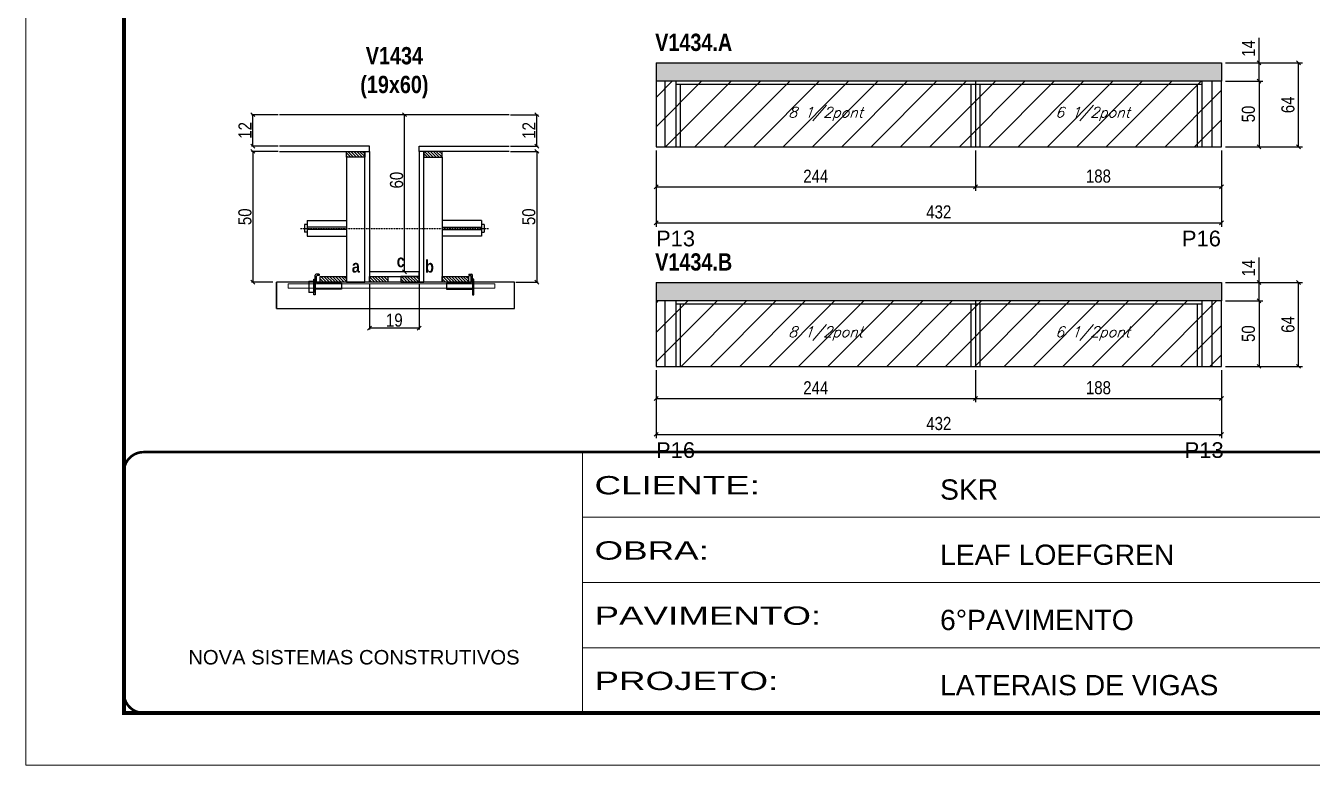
# Model space of a CAD drawing. Extents: x 3309 to 9563, y -2522 to 14608.
# Drawn here: x 6493 to 7476, y 6666 to 7231 of the extents above; entities that cross this region are included whole.
import ezdxf

# ---------------------------------------------------------------- set-up
doc = ezdxf.new("R2010")
doc.units = 0
for name, pattern in [('CONTINUO', [0]), ('DASHED', [0.75, 0.5, -0.25]), ('HIDDEN', [0.375, 0.25, -0.125])]:
    doc.linetypes.add(name, pattern=pattern)
for name, color, linetype in [('5', 5, 'Continuous'), ('barrote', 251, 'Continuous'), ('COTA', 241, 'Continuous'), ('detalhes', 4, 'Continuous'), ('NOMENCLATURA', 7, 'Continuous'), ('Painéis', 200, 'Continuous'), ('presilha', 1, 'Continuous'), ('SARR_2.2x10', 60, 'Continuous'), ('SARR_2.2x7', 40, 'Continuous'), ('SARR_3.5x7', 81, 'Continuous'), ('TENSOR', 3, 'Continuous'), ('texto', 7, 'Continuous')]:
    doc.layers.add(name, color=color, linetype=linetype)
for name, color, linetype, lineweight in [('CONCRETO', 251, 'Continuous', 25), ('Folhas', 255, 'Continuous', 9), ('Hachura', 251, 'Continuous', 9), ('SARRAFO DE PRESSAO', 251, 'DASHED', 9), ('SCO-___-LAJ', 2, 'Continuous', 0)]:
    doc.layers.add(name, color=color, linetype=linetype, lineweight=lineweight)
doc.styles.add('ARIAL', font='arial.ttf')
doc.styles.add('COTA TECNICA', font='techl___.ttf', dxfattribs={"height": 10})
doc.styles.add('COTA TECNICA 2X', font='techl___.ttf', dxfattribs={"height": 10})
doc.styles.add('Romans', font='romans.shx')
doc.styles.get("Standard").update_dxf_attribs({"font": 'arial.ttf'})
doc.styles.add('TECNICA', font='techb___.ttf', dxfattribs={"height": 10})
doc.styles.add('Tecnologia', font='')
doc.styles.get('Tecnologia').set_extended_font_data('Forgotten Futurist')
doc.dimstyles.new('PAINEL', dxfattribs={"dimtxt": 10, "dimasz": 3, "dimexe": 3, "dimexo": 3, "dimgap": 3, "dimtad": 1, "dimdec": 1, "dimzin": 12, "dimdsep": 46, "dimtxsty": 'COTA TECNICA', "dimblk1": 'OBLIQUE', "dimblk2": 'OBLIQUE', "dimsah": 1, "dimcen": 0.9, "dimclrd": 4, "dimclre": 4, "dimclrt": 240, "dimadec": 1, "dimazin": 3, "dimtfac": 1, "dimtdec": 1, "dimtmove": 0, "dimatfit": 3, "dimfxl": 1, "dimtolj": 1, "dimtzin": 12, "dimarcsym": 0})
doc.dimstyles.new('SECAO', dxfattribs={"dimscale": 0.333333, "dimtxt": 5, "dimasz": 9, "dimexe": 3, "dimexo": 3, "dimgap": 3, "dimtad": 1, "dimdec": 1, "dimlfac": 0.5, "dimzin": 12, "dimdsep": 46, "dimtxsty": 'COTA TECNICA 2X', "dimblk1": 'OBLIQUE', "dimblk2": 'OBLIQUE', "dimsah": 1, "dimcen": 0.9, "dimclrd": 4, "dimclre": 4, "dimclrt": 240, "dimadec": 1, "dimazin": 3, "dimtfac": 1, "dimtdec": 1, "dimtmove": 0, "dimatfit": 3, "dimfxl": 1, "dimtolj": 1, "dimtzin": 12, "dimarcsym": 0})
pattern_1 = [(135, (39991.0923, -116476.7142), (-1.122532015, -1.122532015), [])]

# ---------------------------------------------------------------- blocks, each defined once
blk = doc.blocks.new('9999999999')
at = {"color": 30, "linetype": 'CONTINUO'}
for p, q in [((98564.56, 34230.21), (98564.56, 34429.45)), ((98564.56, 34379.64), (99583.98, 34379.64)), ((98564.56, 34329.83), (99487.98, 34329.83)), ((98564.56, 34280.02), (99487.98, 34280.02))]:
    blk.add_line(p, q, dxfattribs=at)
at = {"color": 30, "linetype": 'CONTINUO', "const_width": 2}
blk.add_lwpolyline([(99583.98, 34230.21), (99583.98, 34414.45, 0.414214), (99568.98, 34429.45), (98228.98, 34429.45, 0.414214), (98213.98, 34414.45), (98213.98, 34245.21, 0.414214), (98228.98, 34230.21), (99583.98, 34230.21)], format="xyb", dxfattribs=at)
at = {"layer": 'Folhas'}
blk.add_lwpolyline([(98138.98, 34190.21), (99623.98, 34190.21), (99623.98, 35240.21), (98138.98, 35240.21)], close=True, dxfattribs=at)
at = {"layer": 'Folhas', "color": 30, "const_width": 3}
blk.add_lwpolyline([(98213.98, 34230.21), (99583.98, 34230.21), (99583.98, 35200.21), (98213.98, 35200.21)], close=True, dxfattribs=at)
at = {"color": 7, "linetype": 'Continuous', "ltscale": 5, "style": 'ARIAL'}
for s, height, p in [('SKR', 15.483, (98837.68, 34393.13)), ('LEAF LOEFGREN', 15.4829, (98837.68, 34343.32)), ('6°PAVIMENTO', 15.4829, (98837.68, 34293.51)), ('NOVA SISTEMAS CONSTRUTIVOS', 11.0592, (98263.19, 34267.21)), ('LATERAIS DE VIGAS', 15.4829, (98837.68, 34243.7))]:
    blk.add_text(s, height=height, dxfattribs=at).set_placement(p)
at = {"layer": 'Folhas', "color": 7, "style": 'Tecnologia', "width": 1.5}
for s, p in [('CLIENTE:', (98573.65, 34397.17)), ('OBRA:', (98573.65, 34347.31)), ('PAVIMENTO:', (98573.65, 34297.5)), ('PROJETO:', (98573.65, 34247.69))]:
    blk.add_text(s, height=14, dxfattribs=at).set_placement(p)
blk = doc.blocks.new('_Oblique')
at = {"color": 0, "linetype": 'ByBlock', "lineweight": -2}
blk.add_line((-0.5, -0.5), (0.5, 0.5), dxfattribs=at)
blk = doc.blocks.new('*D2420')
at = {"layer": 'COTA', "color": 4, "lineweight": -2, "transparency": 16777216}
for p, q in [((6755.55, 7034.46), (6755.55, 6999.36)), ((6793.55, 7034.46), (6793.55, 6999.36)), ((6793.55, 7000.36), (6755.55, 7000.36))]:
    blk.add_line(p, q, dxfattribs=at)
at = {"layer": 'Defpoints', "color": 0, "transparency": 16777216}
for p in [(6755.55, 7035.46), (6793.55, 7035.46), (6755.55, 7000.36)]:
    blk.add_point(p, dxfattribs=at)
at = {"layer": 'COTA', "color": 4, "lineweight": -2, "transparency": 16777216, "xscale": 3, "yscale": 3, "zscale": 3, "rotation": 180}
blk.add_blockref('_Oblique', (6755.55, 7000.36), dxfattribs=at)
at = {"layer": 'COTA', "color": 4, "lineweight": -2, "transparency": 16777216, "xscale": 3, "yscale": 3, "zscale": 3}
blk.add_blockref('_Oblique', (6793.55, 7000.36), dxfattribs=at)
at = {"layer": 'COTA', "color": 240, "transparency": 16777216, "insert": (6774.55, 7006.45), "char_height": 10, "attachment_point": 5, "style": 'COTA TECNICA 2X'}
blk.add_mtext('\\A1;19', dxfattribs=at)
blk = doc.blocks.new('PRESILHA METÁLICA 1')
at = {"layer": 'presilha'}
for p, q in [((6, 15.5), (7.5, 15.5)), ((6, -2.5), (6, 15.5)), ((7.5, 10.6), (7.5, 19.9)), ((7.5, 15.5), (7.5, -2.5)), ((12, 21), (8.6, 21)), ((9, 11.6), (9, 18.9)), ((12, 19.5), (9.6, 19.5)), ((12, 21), (12, 19.5)), ((0, 13), (6, 13)), ((0, 13), (0, 0)), ((6, 0), (0, 0)), ((6, 13), (6, 0)), ((37.5, 4.1), (7.5, 4.1)), ((37.5, 11), (9.6, 11)), ((37.5, 11), (37.5, 4.1)), ((7.5, -2.5), (6, -2.5))]:
    blk.add_line(p, q, dxfattribs=at)
for centre, radius, start, end in [((8.6, 19.9), 1.14, 90, 180), ((9.6, 18.9), 0.57, 90, 180), ((9.6, 11.6), 0.57, 180, 270)]:
    blk.add_arc(centre, radius, start, end, dxfattribs=at)
blk = doc.blocks.new('PRESILHA METÁLICA 2')
at = {"layer": 'presilha'}
for p, q in [((-5.2, 23.5), (-5.2, 22)), ((-5.2, 23.5), (-1.9, 23.5)), ((-5.2, 22), (-2.8, 22)), ((-2.2, 14.1), (-2.2, 21.4)), ((0.8, 18), (-0.8, 18)), ((-0.8, 18), (-0.8, 0)), ((-0.8, 14.6), (-0.8, 22.4)), ((0.8, 0), (0.8, 18)), ((-30.8, 13.5), (-30.8, 6.6)), ((-30.8, 13.5), (-2.8, 13.5)), ((-30.8, 6.6), (-0.8, 6.6)), ((-0.8, 0), (0.8, 0))]:
    blk.add_line(p, q, dxfattribs=at)
for centre, radius, start, end in [((-2.8, 21.4), 0.57, 0, 90), ((-1.9, 22.4), 1.14, 0, 90), ((-2.8, 14.1), 0.57, 270, 0)]:
    blk.add_arc(centre, radius, start, end, dxfattribs=at)
blk = doc.blocks.new('*D2416')
at = {"layer": 'COTA', "color": 4, "lineweight": -2, "transparency": 16777216}
for p, q in [((6685.85, 7135.46), (6665.51, 7135.46)), ((6666.51, 7135.46), (6666.51, 7035.46)), ((6681.74, 7035.46), (6665.51, 7035.46))]:
    blk.add_line(p, q, dxfattribs=at)
at = {"layer": 'Defpoints', "color": 0, "transparency": 16777216}
for p in [(6686.85, 7135.46), (6666.51, 7035.46), (6682.74, 7035.46)]:
    blk.add_point(p, dxfattribs=at)
at = {"layer": 'COTA', "color": 4, "lineweight": -2, "transparency": 16777216, "xscale": 3, "yscale": 3, "zscale": 3}
for p, rotation in [((6666.51, 7135.46), 90), ((6666.51, 7035.46), 270)]:
    blk.add_blockref('_Oblique', p, dxfattribs=dict(at, rotation=rotation))
at = {"layer": 'COTA', "color": 240, "transparency": 16777216, "insert": (6660.4, 7085.46), "char_height": 10, "attachment_point": 5, "rotation": 90, "style": 'COTA TECNICA 2X'}
blk.add_mtext('\\A1;50', dxfattribs=at)
blk = doc.blocks.new('*D2417')
at = {"layer": 'COTA', "color": 4, "lineweight": -2, "transparency": 16777216}
for p, q in [((6863.25, 7135.46), (6884.47, 7135.46)), ((6883.47, 7135.46), (6883.47, 7035.46)), ((6867.37, 7035.46), (6884.47, 7035.46))]:
    blk.add_line(p, q, dxfattribs=at)
at = {"layer": 'Defpoints', "color": 0, "transparency": 16777216}
for p in [(6862.25, 7135.46), (6866.37, 7035.46), (6883.47, 7035.46)]:
    blk.add_point(p, dxfattribs=at)
at = {"layer": 'COTA', "color": 4, "lineweight": -2, "transparency": 16777216, "xscale": 3, "yscale": 3, "zscale": 3}
for p, rotation in [((6883.47, 7135.46), 90), ((6883.47, 7035.46), 270)]:
    blk.add_blockref('_Oblique', p, dxfattribs=dict(at, rotation=rotation))
at = {"layer": 'COTA', "color": 240, "transparency": 16777216, "insert": (6877.36, 7085.46), "char_height": 10, "attachment_point": 5, "rotation": 90, "style": 'COTA TECNICA 2X'}
blk.add_mtext('\\A1;50', dxfattribs=at)
blk = doc.blocks.new('*D2418')
at = {"layer": 'COTA', "color": 4, "lineweight": -2, "transparency": 16777216}
for p, q in [((6792.55, 7163.46), (6781.38, 7163.46)), ((6782.38, 7043.46), (6782.38, 7163.46)), ((6792.55, 7043.46), (6781.38, 7043.46))]:
    blk.add_line(p, q, dxfattribs=at)
at = {"layer": 'Defpoints', "color": 0, "transparency": 16777216}
for p in [(6782.38, 7163.46), (6793.55, 7163.46), (6793.55, 7043.46)]:
    blk.add_point(p, dxfattribs=at)
at = {"layer": 'COTA', "color": 4, "lineweight": -2, "transparency": 16777216, "xscale": 3, "yscale": 3, "zscale": 3}
for p, rotation in [((6782.38, 7163.46), 90), ((6782.38, 7043.46), 270)]:
    blk.add_blockref('_Oblique', p, dxfattribs=dict(at, rotation=rotation))
at = {"layer": 'COTA', "color": 240, "transparency": 16777216, "insert": (6776.28, 7113.46), "char_height": 10, "attachment_point": 5, "rotation": 90, "style": 'COTA TECNICA 2X'}
blk.add_mtext('\\A1;60', dxfattribs=at)
blk = doc.blocks.new('*D2419')
at = {"layer": 'COTA', "color": 4, "lineweight": -2, "transparency": 16777216}
for p, q in [((6863.25, 7163.46), (6884.47, 7163.46)), ((6883.47, 7139.46), (6883.47, 7163.46)), ((6863.25, 7139.46), (6884.47, 7139.46))]:
    blk.add_line(p, q, dxfattribs=at)
at = {"layer": 'Defpoints', "color": 0, "transparency": 16777216}
for p in [(6862.25, 7163.46), (6883.47, 7163.46), (6862.25, 7139.46)]:
    blk.add_point(p, dxfattribs=at)
at = {"layer": 'COTA', "color": 4, "lineweight": -2, "transparency": 16777216, "xscale": 3, "yscale": 3, "zscale": 3}
for p, rotation in [((6883.47, 7163.46), 90), ((6883.47, 7139.46), 270)]:
    blk.add_blockref('_Oblique', p, dxfattribs=dict(at, rotation=rotation))
at = {"layer": 'COTA', "color": 240, "transparency": 16777216, "insert": (6877.41, 7151.46), "char_height": 10, "attachment_point": 5, "rotation": 90, "style": 'COTA TECNICA 2X'}
blk.add_mtext('\\A1;12', dxfattribs=at)
blk = doc.blocks.new('*D2424')
at = {"layer": 'COTA', "color": 4, "lineweight": -2, "transparency": 16777216}
for p, q in [((6685.85, 7163.46), (6665.51, 7163.46)), ((6666.51, 7139.46), (6666.51, 7163.46)), ((6685.85, 7139.46), (6665.51, 7139.46))]:
    blk.add_line(p, q, dxfattribs=at)
at = {"layer": 'Defpoints', "color": 0, "transparency": 16777216}
for p in [(6666.51, 7163.46), (6686.85, 7163.46), (6686.85, 7139.46)]:
    blk.add_point(p, dxfattribs=at)
at = {"layer": 'COTA', "color": 4, "lineweight": -2, "transparency": 16777216, "xscale": 3, "yscale": 3, "zscale": 3}
for p, rotation in [((6666.51, 7163.46), 90), ((6666.51, 7139.46), 270)]:
    blk.add_blockref('_Oblique', p, dxfattribs=dict(at, rotation=rotation))
at = {"layer": 'COTA', "color": 240, "transparency": 16777216, "insert": (6660.45, 7151.46), "char_height": 10, "attachment_point": 5, "rotation": 90, "style": 'COTA TECNICA 2X'}
blk.add_mtext('\\A1;12', dxfattribs=at)
blk = doc.blocks.new('*D2421')
at = {"layer": 'COTA', "color": 4, "lineweight": -2, "transparency": 16777216}
for p, q in [((6974.6, 6968.18), (6974.6, 6916.23)), ((7406.6, 6968.18), (7406.6, 6916.23)), ((6974.6, 6919.23), (7406.6, 6919.23))]:
    blk.add_line(p, q, dxfattribs=at)
at = {"layer": 'Defpoints', "color": 0, "transparency": 16777216}
for p in [(6974.6, 6971.18), (7406.6, 6971.18), (7406.6, 6919.23)]:
    blk.add_point(p, dxfattribs=at)
at = {"layer": 'COTA', "color": 4, "lineweight": -2, "transparency": 16777216, "xscale": 3, "yscale": 3, "zscale": 3, "rotation": 180}
blk.add_blockref('_Oblique', (6974.6, 6919.23), dxfattribs=at)
at = {"layer": 'COTA', "color": 4, "lineweight": -2, "transparency": 16777216, "xscale": 3, "yscale": 3, "zscale": 3}
blk.add_blockref('_Oblique', (7406.6, 6919.23), dxfattribs=at)
at = {"layer": 'COTA', "color": 240, "transparency": 16777216, "insert": (7190.6, 6927.45), "char_height": 10, "attachment_point": 5, "style": 'COTA TECNICA'}
blk.add_mtext('\\A1;432', dxfattribs=at)
blk = doc.blocks.new('*D2422')
at = {"layer": 'COTA', "color": 4, "lineweight": -2, "transparency": 16777216}
for p, q in [((6974.6, 6968.18), (6974.6, 6943.71)), ((7218.6, 6968.18), (7218.6, 6943.71)), ((6974.6, 6946.71), (7218.6, 6946.71))]:
    blk.add_line(p, q, dxfattribs=at)
at = {"layer": 'Defpoints', "color": 0, "transparency": 16777216}
for p in [(6974.6, 6971.18), (7218.6, 6971.18), (7218.6, 6946.71)]:
    blk.add_point(p, dxfattribs=at)
at = {"layer": 'COTA', "color": 4, "lineweight": -2, "transparency": 16777216, "xscale": 3, "yscale": 3, "zscale": 3, "rotation": 180}
blk.add_blockref('_Oblique', (6974.6, 6946.71), dxfattribs=at)
at = {"layer": 'COTA', "color": 4, "lineweight": -2, "transparency": 16777216, "xscale": 3, "yscale": 3, "zscale": 3}
blk.add_blockref('_Oblique', (7218.6, 6946.71), dxfattribs=at)
at = {"layer": 'COTA', "color": 240, "transparency": 16777216, "insert": (7096.6, 6954.78), "char_height": 10, "attachment_point": 5, "style": 'COTA TECNICA'}
blk.add_mtext('\\A1;244', dxfattribs=at)
blk = doc.blocks.new('*D2423')
at = {"layer": 'COTA', "color": 4, "lineweight": -2, "transparency": 16777216}
for p, q in [((7218.6, 6968.18), (7218.6, 6943.71)), ((7406.6, 6968.18), (7406.6, 6943.71)), ((7218.6, 6946.71), (7406.6, 6946.71))]:
    blk.add_line(p, q, dxfattribs=at)
at = {"layer": 'Defpoints', "color": 0, "transparency": 16777216}
for p in [(7218.6, 6971.18), (7406.6, 6971.18), (7406.6, 6946.71)]:
    blk.add_point(p, dxfattribs=at)
at = {"layer": 'COTA', "color": 4, "lineweight": -2, "transparency": 16777216, "xscale": 3, "yscale": 3, "zscale": 3, "rotation": 180}
blk.add_blockref('_Oblique', (7218.6, 6946.71), dxfattribs=at)
at = {"layer": 'COTA', "color": 4, "lineweight": -2, "transparency": 16777216, "xscale": 3, "yscale": 3, "zscale": 3}
blk.add_blockref('_Oblique', (7406.6, 6946.71), dxfattribs=at)
at = {"layer": 'COTA', "color": 240, "transparency": 16777216, "insert": (7312.6, 6954.8), "char_height": 10, "attachment_point": 5, "style": 'COTA TECNICA'}
blk.add_mtext('\\A1;188', dxfattribs=at)
blk = doc.blocks.new('*D2413')
at = {"layer": 'COTA', "color": 4, "lineweight": -2, "transparency": 16777216}
for p, q in [((7435.33, 7035.18), (7435.33, 7054.3)), ((7409.6, 7035.18), (7438.33, 7035.18)), ((7435.33, 7021.18), (7435.33, 7035.18)), ((7409.6, 7021.18), (7438.33, 7021.18))]:
    blk.add_line(p, q, dxfattribs=at)
at = {"layer": 'Defpoints', "color": 0, "transparency": 16777216}
for p in [(7406.6, 7035.18), (7435.33, 7035.18), (7406.6, 7021.18)]:
    blk.add_point(p, dxfattribs=at)
at = {"layer": 'COTA', "color": 4, "lineweight": -2, "transparency": 16777216, "xscale": 3, "yscale": 3, "zscale": 3}
for p, rotation in [((7435.33, 7035.18), 90), ((7435.33, 7021.18), 270)]:
    blk.add_blockref('_Oblique', p, dxfattribs=dict(at, rotation=rotation))
at = {"layer": 'COTA', "color": 240, "transparency": 16777216, "insert": (7427.25, 7046.24), "char_height": 10, "attachment_point": 5, "rotation": 90, "style": 'COTA TECNICA'}
blk.add_mtext('\\A1;14', dxfattribs=at)
blk = doc.blocks.new('*D2414')
at = {"layer": 'COTA', "color": 4, "lineweight": -2, "transparency": 16777216}
for p, q in [((7409.6, 7021.18), (7438.33, 7021.18)), ((7435.33, 7021.18), (7435.33, 6971.18)), ((7409.6, 6971.18), (7438.33, 6971.18))]:
    blk.add_line(p, q, dxfattribs=at)
at = {"layer": 'Defpoints', "color": 0, "transparency": 16777216}
for p in [(7406.6, 7021.18), (7406.6, 6971.18), (7435.33, 6971.18)]:
    blk.add_point(p, dxfattribs=at)
at = {"layer": 'COTA', "color": 4, "lineweight": -2, "transparency": 16777216, "xscale": 3, "yscale": 3, "zscale": 3}
for p, rotation in [((7435.33, 7021.18), 90), ((7435.33, 6971.18), 270)]:
    blk.add_blockref('_Oblique', p, dxfattribs=dict(at, rotation=rotation))
at = {"layer": 'COTA', "color": 240, "transparency": 16777216, "insert": (7427.22, 6996.18), "char_height": 10, "attachment_point": 5, "rotation": 90, "style": 'COTA TECNICA'}
blk.add_mtext('\\A1;50', dxfattribs=at)
blk = doc.blocks.new('*D2415')
at = {"layer": 'COTA', "color": 4, "lineweight": -2, "transparency": 16777216}
for p, q in [((7409.6, 7035.18), (7468.56, 7035.18)), ((7465.56, 6971.18), (7465.56, 7035.18)), ((7409.6, 6971.18), (7468.56, 6971.18))]:
    blk.add_line(p, q, dxfattribs=at)
at = {"layer": 'Defpoints', "color": 0, "transparency": 16777216}
for p in [(7406.6, 7035.18), (7465.56, 7035.18), (7406.6, 6971.18)]:
    blk.add_point(p, dxfattribs=at)
at = {"layer": 'COTA', "color": 4, "lineweight": -2, "transparency": 16777216, "xscale": 3, "yscale": 3, "zscale": 3}
for p, rotation in [((7465.56, 7035.18), 90), ((7465.56, 6971.18), 270)]:
    blk.add_blockref('_Oblique', p, dxfattribs=dict(at, rotation=rotation))
at = {"layer": 'COTA', "color": 240, "transparency": 16777216, "insert": (7457.46, 7003.18), "char_height": 10, "attachment_point": 5, "rotation": 90, "style": 'COTA TECNICA'}
blk.add_mtext('\\A1;64', dxfattribs=at)
blk = doc.blocks.new('*D2428')
at = {"layer": 'COTA', "color": 4, "lineweight": -2, "transparency": 16777216}
for p, q in [((6974.6, 7135.98), (6974.6, 7077.88)), ((7406.6, 7135.98), (7406.6, 7077.88)), ((6974.6, 7080.88), (7406.6, 7080.88))]:
    blk.add_line(p, q, dxfattribs=at)
at = {"layer": 'Defpoints', "color": 0, "transparency": 16777216}
for p in [(6974.6, 7138.98), (7406.6, 7138.98), (7406.6, 7080.88)]:
    blk.add_point(p, dxfattribs=at)
at = {"layer": 'COTA', "color": 4, "lineweight": -2, "transparency": 16777216, "xscale": 3, "yscale": 3, "zscale": 3, "rotation": 180}
blk.add_blockref('_Oblique', (6974.6, 7080.88), dxfattribs=at)
at = {"layer": 'COTA', "color": 4, "lineweight": -2, "transparency": 16777216, "xscale": 3, "yscale": 3, "zscale": 3}
blk.add_blockref('_Oblique', (7406.6, 7080.88), dxfattribs=at)
at = {"layer": 'COTA', "color": 240, "transparency": 16777216, "insert": (7190.6, 7089.1), "char_height": 10, "attachment_point": 5, "style": 'COTA TECNICA'}
blk.add_mtext('\\A1;432', dxfattribs=at)
blk = doc.blocks.new('*D2429')
at = {"layer": 'COTA', "color": 4, "lineweight": -2, "transparency": 16777216}
for p, q in [((6974.6, 7135.98), (6974.6, 7105.36)), ((7218.6, 7135.98), (7218.6, 7105.36)), ((6974.6, 7108.36), (7218.6, 7108.36))]:
    blk.add_line(p, q, dxfattribs=at)
at = {"layer": 'Defpoints', "color": 0, "transparency": 16777216}
for p in [(6974.6, 7138.98), (7218.6, 7138.98), (7218.6, 7108.36)]:
    blk.add_point(p, dxfattribs=at)
at = {"layer": 'COTA', "color": 4, "lineweight": -2, "transparency": 16777216, "xscale": 3, "yscale": 3, "zscale": 3, "rotation": 180}
blk.add_blockref('_Oblique', (6974.6, 7108.36), dxfattribs=at)
at = {"layer": 'COTA', "color": 4, "lineweight": -2, "transparency": 16777216, "xscale": 3, "yscale": 3, "zscale": 3}
blk.add_blockref('_Oblique', (7218.6, 7108.36), dxfattribs=at)
at = {"layer": 'COTA', "color": 240, "transparency": 16777216, "insert": (7096.6, 7116.44), "char_height": 10, "attachment_point": 5, "style": 'COTA TECNICA'}
blk.add_mtext('\\A1;244', dxfattribs=at)
blk = doc.blocks.new('*D2430')
at = {"layer": 'COTA', "color": 4, "lineweight": -2, "transparency": 16777216}
for p, q in [((7218.6, 7135.98), (7218.6, 7105.36)), ((7406.6, 7135.98), (7406.6, 7105.36)), ((7218.6, 7108.36), (7406.6, 7108.36))]:
    blk.add_line(p, q, dxfattribs=at)
at = {"layer": 'Defpoints', "color": 0, "transparency": 16777216}
for p in [(7218.6, 7138.98), (7406.6, 7138.98), (7406.6, 7108.36)]:
    blk.add_point(p, dxfattribs=at)
at = {"layer": 'COTA', "color": 4, "lineweight": -2, "transparency": 16777216, "xscale": 3, "yscale": 3, "zscale": 3, "rotation": 180}
blk.add_blockref('_Oblique', (7218.6, 7108.36), dxfattribs=at)
at = {"layer": 'COTA', "color": 4, "lineweight": -2, "transparency": 16777216, "xscale": 3, "yscale": 3, "zscale": 3}
blk.add_blockref('_Oblique', (7406.6, 7108.36), dxfattribs=at)
at = {"layer": 'COTA', "color": 240, "transparency": 16777216, "insert": (7312.6, 7116.46), "char_height": 10, "attachment_point": 5, "style": 'COTA TECNICA'}
blk.add_mtext('\\A1;188', dxfattribs=at)
blk = doc.blocks.new('*D2425')
at = {"layer": 'COTA', "color": 4, "lineweight": -2, "transparency": 16777216}
for p, q in [((7435.33, 7202.98), (7435.33, 7222.1)), ((7409.6, 7202.98), (7438.33, 7202.98)), ((7435.33, 7188.98), (7435.33, 7202.98)), ((7409.6, 7188.98), (7438.33, 7188.98))]:
    blk.add_line(p, q, dxfattribs=at)
at = {"layer": 'Defpoints', "color": 0, "transparency": 16777216}
for p in [(7406.6, 7202.98), (7435.33, 7202.98), (7406.6, 7188.98)]:
    blk.add_point(p, dxfattribs=at)
at = {"layer": 'COTA', "color": 4, "lineweight": -2, "transparency": 16777216, "xscale": 3, "yscale": 3, "zscale": 3}
for p, rotation in [((7435.33, 7202.98), 90), ((7435.33, 7188.98), 270)]:
    blk.add_blockref('_Oblique', p, dxfattribs=dict(at, rotation=rotation))
at = {"layer": 'COTA', "color": 240, "transparency": 16777216, "insert": (7427.25, 7214.04), "char_height": 10, "attachment_point": 5, "rotation": 90, "style": 'COTA TECNICA'}
blk.add_mtext('\\A1;14', dxfattribs=at)
blk = doc.blocks.new('*D2426')
at = {"layer": 'COTA', "color": 4, "lineweight": -2, "transparency": 16777216}
for p, q in [((7409.6, 7188.98), (7438.33, 7188.98)), ((7435.33, 7188.98), (7435.33, 7138.98)), ((7409.6, 7138.98), (7438.33, 7138.98))]:
    blk.add_line(p, q, dxfattribs=at)
at = {"layer": 'Defpoints', "color": 0, "transparency": 16777216}
for p in [(7406.6, 7188.98), (7406.6, 7138.98), (7435.33, 7138.98)]:
    blk.add_point(p, dxfattribs=at)
at = {"layer": 'COTA', "color": 4, "lineweight": -2, "transparency": 16777216, "xscale": 3, "yscale": 3, "zscale": 3}
for p, rotation in [((7435.33, 7188.98), 90), ((7435.33, 7138.98), 270)]:
    blk.add_blockref('_Oblique', p, dxfattribs=dict(at, rotation=rotation))
at = {"layer": 'COTA', "color": 240, "transparency": 16777216, "insert": (7427.22, 7163.98), "char_height": 10, "attachment_point": 5, "rotation": 90, "style": 'COTA TECNICA'}
blk.add_mtext('\\A1;50', dxfattribs=at)
blk = doc.blocks.new('*D2427')
at = {"layer": 'COTA', "color": 4, "lineweight": -2, "transparency": 16777216}
for p, q in [((7409.6, 7202.98), (7468.56, 7202.98)), ((7465.56, 7138.98), (7465.56, 7202.98)), ((7409.6, 7138.98), (7468.56, 7138.98))]:
    blk.add_line(p, q, dxfattribs=at)
at = {"layer": 'Defpoints', "color": 0, "transparency": 16777216}
for p in [(7406.6, 7202.98), (7465.56, 7202.98), (7406.6, 7138.98)]:
    blk.add_point(p, dxfattribs=at)
at = {"layer": 'COTA', "color": 4, "lineweight": -2, "transparency": 16777216, "xscale": 3, "yscale": 3, "zscale": 3}
for p, rotation in [((7465.56, 7202.98), 90), ((7465.56, 7138.98), 270)]:
    blk.add_blockref('_Oblique', p, dxfattribs=dict(at, rotation=rotation))
at = {"layer": 'COTA', "color": 240, "transparency": 16777216, "insert": (7457.46, 7170.98), "char_height": 10, "attachment_point": 5, "rotation": 90, "style": 'COTA TECNICA'}
blk.add_mtext('\\A1;64', dxfattribs=at)

msp = doc.modelspace()

# ---------------------------------------------------------------- hatches: boundary and pattern name
at = {"layer": 'COTA'}
h = msp.add_hatch(dxfattribs=at)
h.set_pattern_fill('AR-CONC', color=256, scale=0.03)
h.set_pattern_definition([(50, (-14.7976, -5012.4877), (5.46554, -0.4781726), [0.5715, -6.2865]), (355, (-14.7976, -5012.4877), (-1.0573026, 5.7317054), [0.4572, -5.0292175]), (100.451445, (-14.342, -5012.5275), (4.4082374, 5.2535326), [0.4857003, -5.3427073]), (46.1842, (-14.7976, -5010.964), (8.1323712, -1.2612698), [0.85725, -9.42975]), (96.63556, (-14.12, -5011.069), (7.122124, 7.4227837), [0.7285507, -8.0140682]), (351.18415, (-14.7976, -5010.964), (7.122124, 7.4227837), [0.685799, -7.543792]), (21, (-14.0356, -5011.3447), (4.5484317, -3.067956), [0.5715, -6.2865]), (326, (-14.0356, -5011.3447), (1.8540609, 5.525639), [0.4572, -5.0292]), (71.451445, (-13.6565, -5011.6003), (6.4024926, 2.457683), [0.4857003, -5.3426981]), (37.5, (-14.7976, -5012.4877), (0.0926581, 2.53665117), [0, -4.96824, 0, -5.1054, 0, -5.04825]), (7.5, (-14.7976, -5012.4877), (2.0045899, 3.00541724), [0, -2.91084, 0, -4.85394, 0, -1.92405]), (327.5, (-16.4968, -5012.4877), (4.06771786, -0.17186232), [0, -1.905, 0, -5.9436, 0, -7.8867]), (317.5, (-17.2588, -5012.4877), (4.4438754, 0.7627947), [0, -2.4765, 0, -3.94716, 0, -5.6007])])
h.paths.add_polyline_path([(6974.6, 7202.98), (6974.6, 7188.98), (7406.6, 7188.98), (7406.6, 7202.98)])
h = msp.add_hatch(dxfattribs=at)
h.set_pattern_fill('AR-CONC', color=256, scale=0.03)
h.set_pattern_definition([(50, (-14.7976, -5180.2844), (5.46554, -0.4781726), [0.5715, -6.2865]), (355, (-14.7976, -5180.2844), (-1.0573026, 5.7317054), [0.4572, -5.0292175]), (100.451445, (-14.342, -5180.324), (4.4082374, 5.2535326), [0.4857003, -5.3427073]), (46.1842, (-14.7976, -5178.7604), (8.1323712, -1.2612698), [0.85725, -9.42975]), (96.63556, (-14.12, -5178.8655), (7.122124, 7.4227837), [0.7285507, -8.0140682]), (351.18415, (-14.7976, -5178.76), (7.122124, 7.4227837), [0.685799, -7.543792]), (21, (-14.0356, -5179.1414), (4.5484317, -3.067956), [0.5715, -6.2865]), (326, (-14.0356, -5179.1414), (1.8540609, 5.525639), [0.4572, -5.0292]), (71.451445, (-13.6565, -5179.397), (6.4024926, 2.457683), [0.4857003, -5.3426981]), (37.5, (-14.7976, -5180.2844), (0.0926581, 2.53665117), [0, -4.96824, 0, -5.1054, 0, -5.04825]), (7.5, (-14.7976, -5180.2844), (2.0045899, 3.00541724), [0, -2.91084, 0, -4.85394, 0, -1.92405]), (327.5, (-16.4968, -5180.2844), (4.06771786, -0.17186232), [0, -1.905, 0, -5.9436, 0, -7.8867]), (317.5, (-17.2588, -5180.2844), (4.4438754, 0.7627947), [0, -2.4765, 0, -3.94716, 0, -5.6007])])
h.paths.add_polyline_path([(6974.6, 7035.18), (6974.6, 7021.18), (7406.6, 7021.18), (7406.6, 7035.18)])
at = {"layer": 'Hachura'}
h = msp.add_hatch(dxfattribs=at)
h.set_pattern_fill('ANSI31', color=256, scale=5)
h.paths.add_polyline_path([(7218.6, 7138.98), (7218.6, 7188.98), (6974.6, 7188.98), (6974.6, 7138.98)])
h.paths.add_polyline_path([(7406.6, 7138.98), (7406.6, 7188.98), (7218.6, 7188.98), (7218.6, 7138.98)])
h.paths.add_polyline_path([(7218.6, 7021.18), (7218.6, 6971.18), (7406.6, 6971.18), (7406.6, 7021.18)])
h.paths.add_polyline_path([(6974.6, 7021.18), (6974.6, 6971.18), (7218.6, 6971.18), (7218.6, 7021.18)])
at = {"layer": 'SARR_2.2x10'}
h = msp.add_hatch(dxfattribs=at)
h.set_pattern_fill('ANSI31', color=256, scale=0.5, angle=90)
h.set_pattern_definition([(135, (39911.4923, -116476.7142), (-1.122532015, -1.122532015), [])])
h.paths.add_polyline_path([(6717.95, 7039.86), (6717.95, 7035.46), (6737.95, 7035.46), (6737.95, 7039.86)])
h = msp.add_hatch(dxfattribs=at)
h.set_pattern_fill('ANSI31', color=256, scale=0.5, angle=90)
h.set_pattern_definition([(135, (40004.6923, -116476.7142), (-1.122532015, -1.122532015), [])])
h.paths.add_polyline_path([(6811.15, 7039.86), (6811.15, 7035.46), (6831.15, 7035.46), (6831.15, 7039.86)])
at = {"layer": 'SARR_2.2x7'}
h = msp.add_hatch(dxfattribs=at)
h.set_pattern_fill('ANSI31', color=256, scale=0.5, angle=90)
h.set_pattern_definition([(135, (39925.4923, -116381.1142), (-1.122532015, -1.122532015), [])])
h.paths.add_polyline_path([(6751.95, 7135.46), (6751.95, 7131.06), (6737.95, 7131.06), (6737.95, 7135.46)])
h = msp.add_hatch(dxfattribs=at)
h.set_pattern_fill('ANSI31', color=256, scale=0.5, angle=90)
h.set_pattern_definition([(135, (39905.4923, -116381.1142), (-1.122532015, -1.122532015), [])])
h.paths.add_polyline_path([(6797.15, 7135.46), (6797.15, 7131.06), (6811.15, 7131.06), (6811.15, 7135.46)])
h = msp.add_hatch(dxfattribs=at)
h.set_pattern_fill('ANSI31', color=256, scale=0.5, angle=90)
h.set_pattern_definition(pattern_1)
h.paths.add_polyline_path([(6769.55, 7035.46), (6769.55, 7039.86), (6755.55, 7039.86), (6755.55, 7035.46)])
h = msp.add_hatch(dxfattribs=at)
h.set_pattern_fill('ANSI31', color=256, scale=0.5, angle=90)
h.set_pattern_definition(pattern_1)
h.paths.add_polyline_path([(6779.55, 7039.86), (6779.55, 7035.46), (6793.55, 7035.46), (6793.55, 7039.86)])

# ---------------------------------------------------------------- linework, layer by layer
at = {"ltscale": 3}
for p, q in [((6705.95, 7079.63), (6705.95, 7073.63)), ((6707.95, 7079.63), (6705.95, 7079.63)), ((6707.95, 7082.63), (6707.95, 7070.63)), ((6707.95, 7082.63), (6737.95, 7082.63)), ((6841.15, 7082.63), (6811.15, 7082.63)), ((6841.15, 7082.63), (6841.15, 7070.63)), ((6843.15, 7079.63), (6841.15, 7079.63)), ((6843.15, 7079.63), (6843.15, 7073.63)), ((6707.95, 7073.63), (6705.95, 7073.63)), ((6737.95, 7077.63), (6707.95, 7077.63)), ((6737.95, 7075.63), (6707.95, 7075.63)), ((6707.95, 7070.63), (6737.95, 7070.63)), ((6811.15, 7077.63), (6841.15, 7077.63)), ((6811.15, 7075.63), (6841.15, 7075.63)), ((6841.15, 7070.63), (6811.15, 7070.63)), ((6841.15, 7073.63), (6843.15, 7073.63))]:
    msp.add_line(p, q, dxfattribs=at)
at = {"layer": 'barrote'}
msp.add_lwpolyline([(6684.5, 7015.46), (6866.41, 7015.46), (6866.41, 7035.46), (6684.5, 7035.46)], close=True, dxfattribs=at)
at = {"layer": 'CONCRETO', "linetype": 'Continuous'}
msp.add_line((6862.25, 7163.46), (6686.85, 7163.46), dxfattribs=at)
at = {"layer": 'COTA'}
for p, q in [((6974.6, 7202.98, 0), (6974.6, 7188.98, 0)), ((6974.6, 7202.98, 0), (7406.6, 7202.98, 0)), ((7406.6, 7202.98, 0), (7406.6, 7188.98, 0)), ((6974.6, 7035.18, 0), (6974.6, 7021.18, 0)), ((6974.6, 7035.18, 0), (7406.6, 7035.18, 0)), ((7406.6, 7035.18, 0), (7406.6, 7021.18, 0))]:
    msp.add_line(p, q, dxfattribs=at)
at = {"layer": 'detalhes', "color": 250}
msp.add_line((6684.5, 7015.46), (6684.5, 7035.46), dxfattribs=at)
at = {"layer": 'Painéis', "linetype": 'ByBlock'}
for p, q in [((7406.6, 7188.98, 0), (6974.6, 7188.98, 0)), ((6974.6, 7188.98, 0), (6974.6, 7138.98, 0)), ((7218.6, 7188.98, 0), (7218.6, 7138.98, 0)), ((7406.6, 7138.98, 0), (7406.6, 7188.98, 0)), ((6974.6, 7138.98, 0), (7406.6, 7138.98, 0)), ((7406.6, 7021.18, 0), (6974.6, 7021.18, 0)), ((6974.6, 7021.18, 0), (6974.6, 6971.18, 0)), ((7218.6, 7021.18, 0), (7218.6, 6971.18, 0)), ((7406.6, 6971.18, 0), (7406.6, 7021.18, 0)), ((6974.6, 6971.18, 0), (7406.6, 6971.18, 0))]:
    msp.add_line(p, q, dxfattribs=at)
at = {"layer": 'Painéis', "linetype": 'Continuous', "elevation": 0}
for points in [[(6686.85, 7135.46), (6755.55, 7135.46), (6755.55, 7139.46), (6686.85, 7139.46)], [(6862.25, 7135.46), (6793.55, 7135.46), (6793.55, 7139.46), (6862.25, 7139.46)]]:
    msp.add_lwpolyline(points, dxfattribs=at)
at = {"layer": 'Painéis', "linetype": 'Continuous'}
for points in [[(6751.95, 7035.46), (6751.95, 7135.46), (6755.55, 7135.46), (6755.55, 7035.46)], [(6797.15, 7035.46), (6797.15, 7135.46), (6793.55, 7135.46), (6793.55, 7035.46)], [(6793.55, 7043.46), (6755.55, 7043.46), (6755.55, 7039.86), (6793.55, 7039.86)]]:
    msp.add_lwpolyline(points, close=True, dxfattribs=at)
at = {"layer": 'SARR_2.2x10'}
for points in [[(6717.95, 7039.86), (6737.95, 7039.86), (6737.95, 7035.46), (6717.95, 7035.46)], [(6811.15, 7039.86), (6831.15, 7039.86), (6831.15, 7035.46), (6811.15, 7035.46)]]:
    msp.add_lwpolyline(points, close=True, dxfattribs=at)
at = {"layer": 'SARR_2.2x7', "linetype": 'Continuous'}
for p, q in [((6981.6, 7138.98, 0), (6981.6, 7188.98, 0)), ((7399.6, 7138.98, 0), (7399.6, 7188.98, 0)), ((6989.6, 7186.78, 0), (7218.6, 7186.78, 0)), ((7218.6, 7186.78, 0), (7391.6, 7186.78, 0)), ((6981.6, 6971.18, 0), (6981.6, 7021.18, 0)), ((7399.6, 6971.18, 0), (7399.6, 7021.18, 0)), ((6989.6, 7018.98, 0), (7218.6, 7018.98, 0)), ((7218.6, 7018.98, 0), (7391.6, 7018.98, 0))]:
    msp.add_line(p, q, dxfattribs=at)
at = {"layer": 'SARR_2.2x7', "elevation": 0}
for points in [[(6737.95, 7135.46), (6751.95, 7135.46), (6751.95, 7131.06), (6737.95, 7131.06)], [(6811.15, 7135.46), (6797.15, 7135.46), (6797.15, 7131.06), (6811.15, 7131.06)]]:
    msp.add_lwpolyline(points, close=True, dxfattribs=at)
at = {"layer": 'SARR_2.2x7'}
for points in [[(6755.55, 7039.86), (6769.55, 7039.86), (6769.55, 7035.46), (6755.55, 7035.46)], [(6793.55, 7039.86), (6779.55, 7039.86), (6779.55, 7035.46), (6793.55, 7035.46)]]:
    msp.add_lwpolyline(points, close=True, dxfattribs=at)
at = {"layer": 'SARR_3.5x7'}
for p, q in [((6989.6, 7188.98, 0), (6989.6, 7138.98, 0)), ((7391.6, 7188.98, 0), (7391.6, 7138.98, 0)), ((6993.1, 7186.78, 0), (6993.1, 7138.98, 0)), ((7215.1, 7186.78, 0), (7215.1, 7138.98, 0)), ((7222.1, 7186.78, 0), (7222.1, 7138.98, 0)), ((7388.1, 7186.78, 0), (7388.1, 7138.98, 0)), ((6989.6, 7021.18, 0), (6989.6, 6971.18, 0)), ((7391.6, 7021.18, 0), (7391.6, 6971.18, 0)), ((6993.1, 7018.98, 0), (6993.1, 6971.18, 0)), ((7215.1, 7018.98, 0), (7215.1, 6971.18, 0)), ((7222.1, 7018.98, 0), (7222.1, 6971.18, 0)), ((7388.1, 7018.98, 0), (7388.1, 6971.18, 0))]:
    msp.add_line(p, q, dxfattribs=at)
for points in [[(6751.95, 7131.06), (6737.95, 7131.06), (6737.95, 7035.46), (6751.95, 7035.46)], [(6797.15, 7131.06), (6811.15, 7131.06), (6811.15, 7035.46), (6797.15, 7035.46)]]:
    msp.add_lwpolyline(points, close=True, dxfattribs=at)
at = {"layer": 'SCO-___-LAJ', "color": 1}
msp.add_lwpolyline([(6693.5, 7034.12), (6851.34, 7034.12), (6851.34, 7030.92), (6693.5, 7030.92)], close=True, dxfattribs=at)
at = {"layer": 'TENSOR', "linetype": 'HIDDEN', "ltscale": 0.5}
msp.add_line((6702.95, 7076.63), (6846.46, 7076.63), dxfattribs=at)

# ---------------------------------------------------------------- block references
at = {"layer": 'presilha', "xscale": 0.6666666666666666, "yscale": 0.6666666666666666, "zscale": 0.6666666666666666}
for name, p in [('PRESILHA METÁLICA 1', (6709.09, 7027.49)), ('PRESILHA METÁLICA 2', (6834.83, 7025.82))]:
    msp.add_blockref(name, p, dxfattribs=at)
at = {"layer": 'SARRAFO DE PRESSAO', "color": 6, "linetype": 'ByBlock'}
msp.add_blockref('9999999999', (-91646.11, -27523.8), dxfattribs=at)

# ---------------------------------------------------------------- texts
at = {"layer": '5', "linetype": 'Continuous'}
for s, p in [('P13', (6974.54, 7062.87, 0)), ('P16', (7376.38, 7062.87, 0)), ('P16', (6974.54, 6901.22, 0)), ('P13', (7378.48, 6901.22, 0))]:
    msp.add_text(s, height=12, rotation=359.99996, dxfattribs=at).set_placement(p)
at = {"layer": 'detalhes', "style": 'TECNICA'}
for s, p in [('a', (6742.08, 7042.82)), ('c', (6776.37, 7046.93)), ('b', (6798.05, 7042.81))]:
    msp.add_text(s, height=9.6, dxfattribs=at).set_placement(p)
at = {"layer": 'NOMENCLATURA', "style": 'TECNICA'}
for s, p in [('V1434.A', (6973.89, 7212.16, 0)), ('V1434.B', (6973.89, 7044.37, 0))]:
    msp.add_text(s, height=13.2, dxfattribs=at).set_placement(p)
at = {"layer": 'NOMENCLATURA', "insert": (6774.59, 7215.15), "char_height": 13.2, "attachment_point": 2, "style": 'TECNICA'}
msp.add_mtext_dynamic_manual_height_columns('V1434\\P(19x60)', width=300.2766, gutter_width=1, heights=[0], dxfattribs=at)
at = {"layer": 'texto', "color": 2, "char_height": 8, "attachment_point": 5, "style": 'Romans'}
for s, insert in [('{\\Q19;\\C256;8 1/2pont}', (7104.1, 7163.98, 0)), ('{\\Q19;\\C256;6 1/2pont}', (7308.1, 7163.98, 0)), ('{\\Q19;\\C256;8 1/2pont}', (7104.1, 6996.18, 0)), ('{\\Q19;\\C256;6 1/2pont}', (7308.1, 6996.18, 0))]:
    msp.add_mtext(s, dxfattribs=dict(at, insert=insert))

# ---------------------------------------------------------------- dimensions: what is measured, and where the dimension line sits
at = {"layer": 'COTA'}
for base, p1, p2, angle, dimstyle, picture, middle in [((7435.33, 7202.98, 0), (7406.6, 7188.98, 0), (7406.6, 7202.98, 0), 90, 'PAINEL', '*D2425', (7427.25, 7214.04, 0)), ((7465.56, 7202.98, 0), (7406.6, 7138.98, 0), (7406.6, 7202.98, 0), 90, 'PAINEL', '*D2427', (7457.46, 7170.98, 0)), ((7435.33, 7138.98, 0), (7406.6, 7188.98, 0), (7406.6, 7138.98, 0), 90, 'PAINEL', '*D2426', (7427.22, 7163.98, 0)), ((6666.51, 7163.46), (6686.85, 7139.46), (6686.85, 7163.46), 90, 'SECAO', '*D2424', (6660.45, 7151.46)), ((6883.47, 7163.46), (6862.25, 7139.46), (6862.25, 7163.46), 90, 'SECAO', '*D2419', (6877.41, 7151.46)), ((7406.6, 7080.88, 0), (6974.6, 7138.98, 0), (7406.6, 7138.98, 0), 180, 'PAINEL', '*D2428', (7190.6, 7089.1, 0)), ((6666.51, 7035.46, 0), (6686.85, 7135.46), (6682.74, 7035.46, 0), 90, 'SECAO', '*D2416', (6660.4, 7085.46, 0)), ((6883.47, 7035.46, 0), (6862.25, 7135.46), (6866.37, 7035.46, 0), 90, 'SECAO', '*D2417', (6877.36, 7085.46, 0)), ((7435.33, 7035.18, 0), (7406.6, 7021.18, 0), (7406.6, 7035.18, 0), 90, 'PAINEL', '*D2413', (7427.25, 7046.24, 0)), ((7465.56, 7035.18, 0), (7406.6, 6971.18, 0), (7406.6, 7035.18, 0), 90, 'PAINEL', '*D2415', (7457.46, 7003.18, 0)), ((7435.33, 6971.18, 0), (7406.6, 7021.18, 0), (7406.6, 6971.18, 0), 90, 'PAINEL', '*D2414', (7427.22, 6996.18, 0)), ((7406.6, 6919.23, 0), (6974.6, 6971.18, 0), (7406.6, 6971.18, 0), 180, 'PAINEL', '*D2421', (7190.6, 6927.45, 0))]:
    dim = msp.add_linear_dim(base=base, p1=p1, p2=p2, angle=angle, dimstyle=dimstyle, dxfattribs=at)
    dim.commit()
    dim.dimension.update_dxf_attribs({"geometry": picture, "text_midpoint": middle})
for base, p1, p2, angle, picture, middle in [((6782.38, 7163.46), (6793.55, 7043.46), (6793.55, 7163.46), 90, '*D2418', (6782.38, 7113.46)), ((6755.55, 7000.36), (6793.55, 7035.46), (6755.55, 7035.46), 180, '*D2420', (6774.55, 7000.36))]:
    dim = msp.add_linear_dim(base=base, p1=p1, p2=p2, angle=angle, dimstyle='SECAO', dxfattribs=at)
    dim.commit()
    dim.dimension.update_dxf_attribs({"geometry": picture, "text_midpoint": middle, "dimtype": 160})
for base, p1, p2, picture, middle in [((7218.6, 7108.36, 0), (6974.6, 7138.98, 0), (7218.6, 7138.98, 0), '*D2429', (7096.6, 7116.44, 0)), ((7218.6, 6946.71, 0), (6974.6, 6971.18, 0), (7218.6, 6971.18, 0), '*D2422', (7096.6, 6954.78, 0))]:
    dim = msp.add_linear_dim(base=base, p1=p1, p2=p2, dimstyle='PAINEL', dxfattribs=at)
    dim.commit()
    dim.dimension.update_dxf_attribs({"geometry": picture, "text_midpoint": middle})
for base, p1, p2, picture, middle in [((7406.6, 7108.36, 0), (7218.6, 7138.98, 0), (7406.6, 7138.98, 0), '*D2430', (7312.6, 7116.46, 0)), ((7406.6, 6946.71, 0), (7218.6, 6971.18, 0), (7406.6, 6971.18, 0), '*D2423', (7312.6, 6954.8, 0))]:
    dim = msp.add_linear_dim(base=base, p1=p1, p2=p2, dimstyle='PAINEL', override={"dimtmove": 1}, dxfattribs=at)
    dim.commit()
    dim.dimension.update_dxf_attribs({"geometry": picture, "text_midpoint": middle})

doc.saveas('drawing.dxf')
